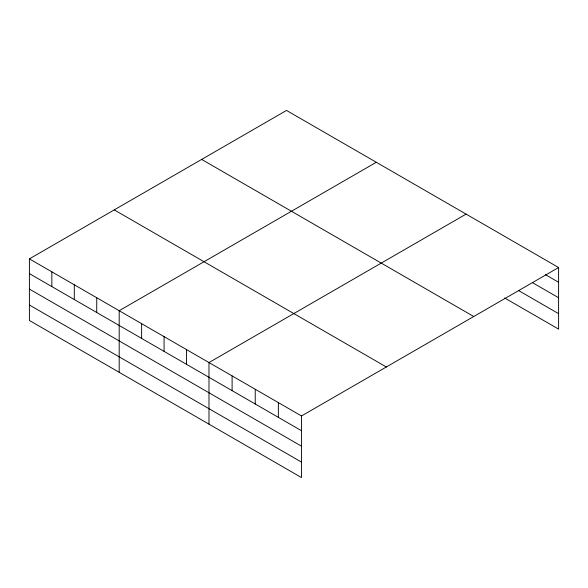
<?xml version="1.0" encoding="UTF-8"?>
<svg xmlns="http://www.w3.org/2000/svg" width="588" height="588" viewBox="0 0 588 588"><rect width="100%" height="100%" fill="white"/><g stroke="black" fill="none" stroke-linecap="round" stroke-linejoin="round"><path stroke-width="0.88" d="M504.636 297.969L558.6 329.126L558.6 267.525L286.51 110.434L29.4 258.874L29.4 320.475L301.49 477.566L301.49 415.966L29.4 258.874M376.298 162.273L119.188 310.714L119.188 372.314M466.093 214.113L208.983 362.553L208.983 424.154M301.49 415.966L558.6 267.525M545.495 274.706L558.6 282.269M532.39 282.6L558.6 297.734M518.513 290.516L558.6 313.661M201.662 159.422L473.752 316.513M114.248 209.894L386.338 366.978M29.4 273.618L301.49 430.71M29.4 289.083L301.49 446.174M29.4 305.01L301.49 462.102M278.359 402.611L278.359 417.355M255.236 389.263L255.236 404.007M232.106 375.908L232.106 390.652M186.528 349.595L186.528 364.339M164.081 336.637L164.081 351.381M141.635 323.679L141.635 338.423M96.741 297.756L96.741 312.5M74.294 284.798L74.294 299.542M51.847 271.84L51.847 286.584"/></g></svg>
